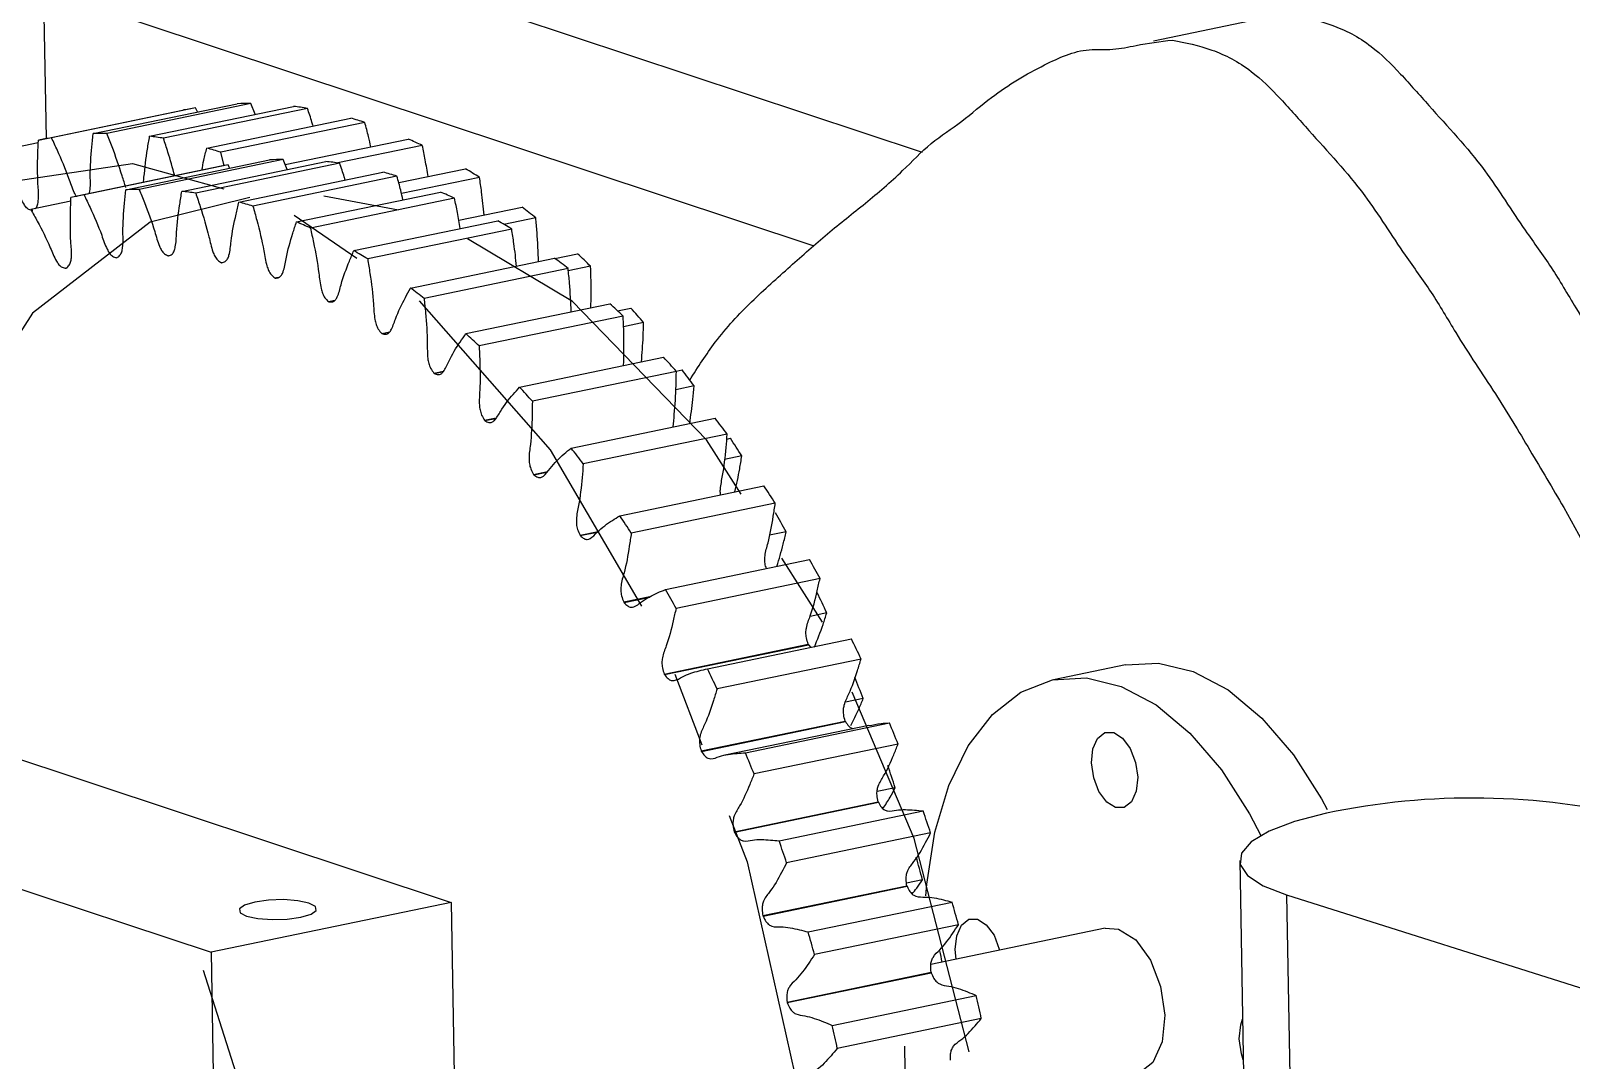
# Model space of a CAD drawing. Header units: millimetres. Extents: x 0 to 420, y 0 to 297.
# Drawn here: x 203.8 to 255.4, y 202.2 to 236.7 of the extents above; entities that cross this region are included whole.
import ezdxf

# ---------------------------------------------------------------- set-up
doc = ezdxf.new("R2010")
doc.units = ezdxf.units.MM
doc.linetypes.add('CENTERX2', pattern=[20.32, 12.7, -2.54, 2.54, -2.54])

msp = doc.modelspace()

# ---------------------------------------------------------------- linework, layer by layer
at = {"color": 7, "linetype": 'Continuous', "lineweight": 25}
for p, q in [((212.288, 239.739), (233.668, 232.644)), ((204.34, 233.101), (204.25, 238.07)), ((204.25, 238.07), (230.044, 229.51)), ((245.438, 237.193), (241.42, 236.358)), ((205.912, 233.266), (210.734, 234.267)), ((211.19, 234.274), (206.368, 233.273)), ((211.331, 233.912), (211.19, 234.274)), ((204.072, 233.045), (208.894, 234.046)), ((209.338, 234.129), (204.515, 233.127)), ((207.798, 233.178), (212.62, 234.179)), ((213.085, 234.111), (208.263, 233.11)), ((209.401, 233.99), (209.338, 234.129)), ((209.713, 232.783), (214.535, 233.784)), ((215.005, 233.642), (210.182, 232.64)), ((204.068, 232.954), (202.722, 232.675)), ((212.341, 232.23), (216.461, 233.085)), ((216.93, 232.869), (214.106, 232.283)), ((210.189, 232.172), (205.367, 231.171)), ((210.427, 232.219), (205.604, 231.217)), ((206.996, 231.383), (211.818, 232.385)), ((212.273, 232.401), (207.451, 231.399)), ((208.878, 231.332), (213.7, 232.334)), ((214.164, 232.274), (209.342, 231.273)), ((210.3, 232.193), (210.182, 232.64)), ((210.475, 232.115), (210.427, 232.219)), ((212.406, 232.065), (212.273, 232.401)), ((210.79, 230.973), (215.613, 231.975)), ((216.082, 231.841), (211.259, 230.839)), ((216.14, 231.624), (218.38, 232.089)), ((218.845, 231.802), (216.234, 231.26)), ((212.716, 230.31), (217.538, 231.311)), ((205.159, 231.007), (203.819, 230.729)), ((218.008, 231.104), (213.185, 230.103)), ((218.154, 230.365), (220.274, 230.805)), ((214.636, 229.348), (219.459, 230.35)), ((220.729, 230.449), (219.665, 230.228)), ((219.924, 230.071), (215.102, 229.07)), ((216.534, 228.097), (221.356, 229.099)), ((221.371, 229.088), (222.124, 229.244)), ((221.813, 228.751), (216.991, 227.75)), ((222.567, 228.824), (221.821, 228.669)), ((211.994, 228.434), (212.104, 228.457)), ((212.006, 228.429), (212.11, 228.451)), ((213.789, 227.642), (214.003, 227.686)), ((213.801, 227.636), (213.917, 227.66)), ((218.39, 226.569), (223.213, 227.571)), ((223.658, 227.157), (218.835, 226.156)), ((223.473, 227.331), (223.915, 227.423)), ((215.57, 226.577), (215.839, 226.633)), ((215.581, 226.569), (215.829, 226.62)), ((224.341, 226.941), (223.672, 226.802)), ((220.189, 224.777), (225.012, 225.779)), ((217.318, 225.249), (217.646, 225.317)), ((217.329, 225.239), (217.639, 225.303)), ((225.44, 225.304), (220.617, 224.303)), ((225.43, 225.315), (225.629, 225.357)), ((226.034, 224.818), (225.421, 224.691)), ((219.019, 223.669), (219.402, 223.749)), ((219.03, 223.658), (219.392, 223.733)), ((221.913, 222.739), (226.736, 223.741)), ((227.143, 223.208), (222.32, 222.207)), ((227.129, 223.04), (227.251, 223.065)), ((227.63, 222.475), (227.055, 222.355)), ((220.655, 221.854), (221.122, 221.951)), ((220.666, 221.841), (221.106, 221.932)), ((223.546, 220.474), (228.369, 221.475)), ((228.752, 220.89), (223.929, 219.889)), ((222.213, 219.819), (222.82, 219.945)), ((222.223, 219.805), (222.791, 219.923)), ((229.115, 219.934), (228.56, 219.818)), ((225.073, 218.001), (229.896, 219.003)), ((230.25, 218.371), (225.428, 217.37)), ((223.676, 217.584), (224.609, 217.777)), ((223.686, 217.568), (224.559, 217.75)), ((230.475, 217.218), (229.919, 217.103)), ((190.377, 216.655), (217.893, 207.525)), ((225.033, 215.169), (229.855, 216.171)), ((226.48, 215.346), (231.302, 216.347)), ((225.042, 215.153), (229.864, 216.154)), ((231.626, 215.675), (226.803, 214.674)), ((229.864, 216.154), (229.942, 216.065)), ((240.484, 215.483), (238.072, 214.982)), ((231.697, 214.353), (231.102, 214.23)), ((226.269, 212.598), (231.092, 213.599)), ((226.277, 212.581), (231.1, 213.582)), ((231.888, 213.454), (227.066, 212.453)), ((227.753, 212.532), (232.575, 213.534)), ((232.864, 212.826), (228.042, 211.825)), ((192.91, 211.479), (209.856, 205.856)), ((232.769, 211.366), (232.163, 211.24)), ((227.374, 209.894), (232.197, 210.895)), ((227.381, 209.876), (232.204, 210.877)), ((228.881, 209.586), (233.703, 210.587)), ((233.955, 209.852), (229.132, 208.851)), ((244.306, 208.926), (244.828, 179.945)), ((228.337, 207.082), (233.16, 208.084)), ((228.343, 207.063), (233.166, 208.065)), ((233.682, 208.284), (233.149, 208.174)), ((217.893, 207.525), (209.856, 205.856)), ((217.893, 207.525), (218.01, 201.063)), ((229.852, 206.535), (234.675, 207.537)), ((245.879, 207.776), (259.054, 203.616)), ((245.879, 207.776), (246.401, 178.795)), ((234.887, 206.78), (230.064, 205.779)), ((239.801, 206.66), (233.966, 205.448)), ((209.856, 205.856), (209.972, 199.394)), ((229.149, 204.189), (233.972, 205.19)), ((229.154, 204.17), (233.977, 205.171)), ((230.659, 203.408), (235.481, 204.41)), ((235.652, 203.639), (230.83, 202.638))]:
    msp.add_line(p, q, dxfattribs=at)
at = {"color": 7, "linetype": 'Continuous'}
for p, q in [((209.587, 205.258), (214.408, 190.189)), ((233.075, 202.71), (234.084, 146.664))]:
    msp.add_line(p, q, dxfattribs=at)
at = {"color": 7, "linetype": 'CENTERX2', "flags": 128}
for points in [[(198.532, 228.934), (202.621, 231.582), (207.229, 232.26), (212.066, 230.926), (216.829, 227.665), (221.217, 222.68), (224.955, 216.286), (227.808, 208.883), (229.597, 200.938), (230.21, 192.949), (229.607, 185.418), (227.828, 178.819), (224.983, 173.566), (221.252, 169.989), (216.868, 168.313), (212.108, 168.643), (207.27, 170.959), (202.659, 175.115), (198.564, 180.85), (195.242, 187.803), (192.902, 195.538), (191.692, 203.568), (191.687, 211.39), (192.887, 218.511), (195.217, 224.484), (198.532, 228.934)], [(198.658, 216.197), (197.712, 208.886), (197.978, 200.977), (199.44, 192.968), (202.004, 185.361), (205.511, 178.634), (209.74, 173.21), (214.425, 169.43), (219.272, 167.532), (223.976, 167.634), (228.242, 169.73), (231.801, 173.689), (234.431, 179.262), (235.965, 186.098), (236.308, 193.768), (235.437, 201.79), (233.408, 209.661), (230.348, 216.885), (226.449, 223.008), (221.957, 227.646), (217.153, 230.508), (212.34, 231.413), (207.819, 230.306), (203.875, 227.254), (200.756, 222.45), (198.658, 216.197)]]:
    msp.add_lwpolyline(points, dxfattribs=at)
at = {"color": 7, "linetype": 'Continuous', "lineweight": 25, "flags": 128}
for points in [[(220.655, 221.854), (220.657, 221.852), (220.658, 221.85), (220.659, 221.849), (220.66, 221.847), (220.662, 221.846), (220.663, 221.844), (220.664, 221.843), (220.666, 221.841)], [(222.213, 219.819), (222.214, 219.817), (222.215, 219.815), (222.216, 219.814), (222.218, 219.812), (222.219, 219.81), (222.22, 219.808), (222.221, 219.806), (222.223, 219.805)], [(223.676, 217.584), (223.678, 217.582), (223.679, 217.58), (223.68, 217.578), (223.681, 217.576), (223.682, 217.574), (223.684, 217.572), (223.685, 217.57), (223.686, 217.568)], [(229.855, 216.171), (229.856, 216.169), (229.858, 216.167), (229.859, 216.165), (229.86, 216.162), (229.861, 216.16), (229.862, 216.158), (229.863, 216.156), (229.864, 216.154)], [(225.033, 215.169), (225.034, 215.167), (225.035, 215.165), (225.036, 215.163), (225.037, 215.161), (225.038, 215.159), (225.039, 215.157), (225.04, 215.155), (225.042, 215.153)], [(240.484, 215.483), (241.582, 215.541), (242.751, 215.259), (243.919, 214.638), (245.049, 213.698), (246.103, 212.469), (247.049, 210.991), (247.237, 210.641)], [(233.798, 207.744), (233.828, 208.134), (234.094, 209.877), (234.56, 211.437), (235.211, 212.765), (236.026, 213.819), (236.979, 214.563), (238.038, 214.975), (239.171, 215.041), (240.34, 214.759), (241.508, 214.137), (242.637, 213.197), (243.692, 211.968), (244.638, 210.49), (245.014, 209.768)], [(231.092, 213.599), (231.093, 213.597), (231.094, 213.595), (231.095, 213.593), (231.096, 213.591), (231.097, 213.588), (231.098, 213.586), (231.099, 213.584), (231.1, 213.582)], [(239.345, 212.2), (239.392, 212.663), (239.549, 213.019), (239.793, 213.213), (240.087, 213.216), (240.385, 213.027), (240.642, 212.675), (240.82, 212.214), (240.891, 211.714), (240.844, 211.251), (240.686, 210.895), (240.442, 210.701), (240.149, 210.698), (239.851, 210.887), (239.593, 211.239), (239.416, 211.7), (239.345, 212.2)], [(226.269, 212.598), (226.27, 212.596), (226.271, 212.594), (226.272, 212.591), (226.273, 212.589), (226.274, 212.587), (226.275, 212.585), (226.276, 212.583), (226.277, 212.581)], [(232.197, 210.895), (232.198, 210.893), (232.198, 210.891), (232.199, 210.888), (232.2, 210.886), (232.201, 210.884), (232.202, 210.882), (232.203, 210.879), (232.204, 210.877)], [(247.209, 210.512), (246.141, 210.234), (245.291, 209.91), (244.691, 209.554), (244.365, 209.179), (244.325, 208.799), (244.572, 208.429), (245.097, 208.084), (245.879, 207.776)], [(227.374, 209.894), (227.375, 209.892), (227.376, 209.889), (227.377, 209.887), (227.378, 209.885), (227.378, 209.882), (227.379, 209.88), (227.38, 209.878), (227.381, 209.876)], [(233.16, 208.084), (233.16, 208.081), (233.161, 208.079), (233.162, 208.076), (233.163, 208.074), (233.163, 208.072), (233.164, 208.069), (233.165, 208.067), (233.166, 208.065)], [(213.135, 207.5), (212.76, 207.581), (212.283, 207.618), (211.776, 207.603), (211.317, 207.539), (210.976, 207.437), (210.805, 207.311), (210.829, 207.181), (211.046, 207.066), (211.421, 206.984), (211.898, 206.948), (212.405, 206.963), (212.864, 207.026), (213.205, 207.129), (213.376, 207.255), (213.352, 207.385), (213.135, 207.5)], [(228.337, 207.082), (228.338, 207.08), (228.339, 207.077), (228.339, 207.075), (228.34, 207.073), (228.341, 207.07), (228.342, 207.068), (228.342, 207.066), (228.343, 207.063)], [(234.813, 205.624), (234.78, 205.949), (234.827, 206.412), (234.985, 206.767), (235.229, 206.961), (235.522, 206.964), (235.82, 206.776), (236.078, 206.424), (236.255, 205.963), (236.265, 205.925)], [(239.801, 206.66), (240.249, 206.632), (240.822, 206.269), (241.318, 205.593), (241.659, 204.707), (241.795, 203.745), (241.705, 202.854), (241.402, 202.17), (240.933, 201.797), (240.817, 201.764)], [(233.972, 205.19), (233.972, 205.188), (233.973, 205.186), (233.974, 205.183), (233.974, 205.181), (233.975, 205.178), (233.975, 205.176), (233.976, 205.173), (233.977, 205.171)], [(229.149, 204.189), (229.15, 204.187), (229.15, 204.184), (229.151, 204.182), (229.152, 204.179), (229.152, 204.177), (229.153, 204.175), (229.153, 204.172), (229.154, 204.17)], [(244.292, 202.961), (244.339, 203.424), (244.402, 203.612)], [(244.426, 202.257), (244.363, 202.461), (244.292, 202.961)]]:
    msp.add_lwpolyline(points, dxfattribs=at)
at = {"color": 7, "linetype": 'Continuous', "lineweight": 25}
for centre, radius, start, end in [((211.138, 222.945), 11.329, 89.7331, 92.0412), ((211.107, 223.341), 10.931, 99.3158, 101.6795), ((211.061, 221.91), 12.368, 80.5792, 82.7562), ((210.682, 220.262), 14.061, 72.0945, 74.093), ((206.315, 221.944), 11.329, 89.7331, 92.0412), ((206.285, 222.34), 10.931, 99.3158, 101.6795), ((206.238, 220.909), 12.368, 80.5792, 82.7562), ((205.859, 219.261), 14.061, 72.0945, 74.093), ((209.837, 218.066), 16.415, 64.3958, 66.1983), ((212.411, 221.474), 10.927, 100.4614, 101.7308), ((212.44, 221.153), 11.249, 90.8491, 93.1682), ((212.387, 220.193), 12.211, 81.6297, 83.8252), ((212.053, 218.615), 13.826, 73.0574, 75.0785), ((208.409, 215.425), 19.419, 57.4945, 59.106), ((207.588, 220.473), 10.926, 100.4614, 102.8259), ((207.618, 220.152), 11.249, 90.8491, 93.1682), ((207.564, 219.192), 12.211, 81.6297, 83.8252), ((211.27, 216.479), 16.102, 65.2635, 67.0893), ((207.23, 217.613), 13.826, 73.0574, 75.0785), ((206.342, 212.469), 23.028, 51.334, 52.7724), ((206.447, 215.478), 16.102, 65.2635, 67.0893), ((209.915, 213.884), 19.031, 58.2699, 59.9032), ((207.908, 218.913), 10.268, 96.7708, 96.8347), ((207.92, 218.316), 10.866, 87.2737, 87.3352), ((205.093, 212.883), 19.031, 58.2699, 59.9032), ((207.924, 210.957), 22.573, 52.0262, 53.4839), ((203.642, 209.345), 27.159, 45.825, 47.1136), ((207.915, 218.92), 10.263, 106.4534, 106.5173), ((207.761, 217.127), 12.067, 78.2792, 78.3366), ((207.257, 215.385), 13.882, 69.9957, 70.0479), ((203.102, 209.956), 22.573, 52.0262, 53.4839), ((206.271, 213.166), 16.312, 62.5092, 62.5561), ((205.296, 207.846), 26.647, 46.4454, 47.7504), ((200.383, 206.21), 31.682, 40.8689, 42.0317), ((204.715, 210.574), 19.337, 55.8097, 55.8516), ((200.474, 206.844), 26.647, 46.4454, 47.7504), ((202.097, 204.704), 31.132, 41.429, 42.6054), ((202.557, 207.74), 22.901, 49.8295, 49.8669), ((196.699, 203.214), 36.432, 36.3708, 37.4302), ((197.275, 203.703), 31.132, 41.429, 42.6054), ((199.828, 204.805), 26.91, 44.4748, 44.5084), ((198.455, 201.684), 35.865, 36.8814, 37.9519), ((192.777, 200.488), 41.208, 32.2452, 33.221), ((193.633, 200.682), 35.865, 36.8814, 37.9519), ((194.551, 198.92), 40.65, 32.7159, 33.7006), ((189.728, 197.919), 40.65, 32.7159, 33.7006), ((188.84, 198.141), 45.793, 28.4173, 29.3269), ((190.603, 196.524), 45.269, 28.8564, 29.7729), ((185.78, 195.523), 45.269, 28.8564, 29.7729), ((185.13, 196.244), 49.961, 24.8224, 25.6806), ((186.853, 194.571), 49.497, 25.237, 26.1006), ((182.031, 193.57), 49.497, 25.237, 26.1006), ((181.889, 194.83), 53.497, 21.404, 22.224), ((183.545, 193.1), 53.119, 21.8004, 22.6243), ((178.722, 192.098), 53.119, 21.8004, 22.6243), ((179.34, 193.89), 56.215, 18.1125, 18.9059), ((252.103, 187.198), 23.822, 76.3359, 101.8547), ((180.903, 192.105), 55.941, 18.4964, 19.2923), ((176.081, 191.104), 55.941, 18.4964, 19.2923), ((177.667, 193.377), 57.965, 14.90297, 15.68029), ((179.118, 191.545), 57.812, 15.27938, 16.05806), ((174.296, 190.544), 57.812, 15.27938, 16.05806), ((177.011, 193.211), 58.642, 12.12315, 12.50497), ((178.329, 191.342), 58.627, 12.10746, 12.8789), ((173.507, 190.341), 58.627, 12.10746, 12.8789)]:
    msp.add_arc(centre, radius, start, end, dxfattribs=at)
for points, knots in [([(246.073, 237.233), (246.512, 237.144), (247.39, 236.967), (248.632, 236.335), (249.701, 235.278), (250.95, 233.84), (252.426, 232.29), (253.686, 230.237), (254.756, 228.81), (255.498, 227.522), (256.218, 226.398), (257.071, 225.133), (258.041, 223.497), (259.497, 221.083), (260.982, 218.192), (262.396, 214.929), (263.435, 211.901), (264.042, 209.644), (264.234, 208.38), (264.27, 208.144)], [0, 0, 0, 0, 0.0552273, 0.1104703, 0.153852, 0.197311, 0.2840962, 0.3523934, 0.3958536, 0.4393155, 0.4734578, 0.5075958, 0.5685868, 0.6295457, 0.7401319, 0.8270302, 0.9046054, 0.9821514, 1, 1, 1, 1]), ([(225.887, 225.013), (226.165, 225.448), (226.795, 226.438), (227.949, 227.664), (229.234, 228.8), (230.495, 229.929), (231.775, 230.929), (232.941, 231.916), (233.953, 232.987), (235.007, 233.648), (236.208, 234.705), (237.628, 235.525), (238.986, 236.143), (240.065, 236.05), (240.978, 236.261), (241.646, 236.346), (242.054, 236.399)], [0, 0, 0, 0, 0.066106, 0.150366, 0.234605, 0.314659, 0.394718, 0.474633, 0.53746, 0.600383, 0.663259, 0.768959, 0.851795, 0.89334, 0.934846, 1, 1, 1, 1]), ([(242.054, 236.399), (242.493, 236.31), (243.371, 236.133), (244.613, 235.5), (245.682, 234.444), (246.931, 233.005), (248.407, 231.455), (249.668, 229.402), (250.737, 227.976), (251.479, 226.688), (252.2, 225.563), (253.052, 224.298), (254.022, 222.663), (255.478, 220.248), (256.969, 217.359), (258.363, 214.091), (259.267, 211.623), (259.611, 210.164), (259.716, 209.719)], [0, 0, 0, 0, 0.058841, 0.1177, 0.16392, 0.210223, 0.302688, 0.375455, 0.421759, 0.468065, 0.504442, 0.540814, 0.605796, 0.670744, 0.788567, 0.881152, 0.963804, 1, 1, 1, 1]), ([(213.271, 233.522), (213.259, 233.564), (213.203, 233.764), (213.137, 233.958), (213.085, 234.111)], [0, 0, 0, 0, 0.213452, 1, 1, 1, 1]), ([(205.777, 231.256), (205.784, 231.285), (205.824, 231.459), (205.793, 232.018), (205.849, 232.647), (205.897, 233.116), (205.912, 233.266)], [0, 0, 0, 0, 0.048201, 0.288532, 0.772749, 1, 1, 1, 1]), ([(207.003, 231.458), (206.961, 231.59), (206.815, 232.051), (206.609, 232.661), (206.426, 233.125), (206.368, 233.273)], [0, 0, 0, 0, 0.214206, 0.749009, 1, 1, 1, 1]), ([(215.206, 232.825), (215.181, 232.939), (215.122, 233.214), (215.048, 233.484), (215.005, 233.642)], [0, 0, 0, 0, 0.417155, 1, 1, 1, 1]), ([(203.889, 230.688), (203.845, 230.695), (203.766, 230.707), (203.654, 230.801), (203.512, 231.017), (203.31, 231.552), (203.019, 232.124), (202.794, 232.541), (202.722, 232.675)], [0, 0, 0, 0, 0.083757, 0.152386, 0.216575, 0.414392, 0.81295, 1, 1, 1, 1]), ([(203.968, 230.76), (203.979, 230.769), (204.018, 230.804), (204.057, 230.913), (204.09, 231.174), (204.037, 231.752), (204.047, 232.406), (204.066, 232.89), (204.072, 233.045)], [0, 0, 0, 0, 0.027606, 0.100441, 0.168564, 0.378503, 0.801487, 1, 1, 1, 1]), ([(205.362, 231.152), (205.359, 231.155), (205.325, 231.189), (205.224, 231.395), (205.045, 231.93), (204.785, 232.544), (204.58, 232.986), (204.515, 233.127)], [0, 0, 0, 0, 0.006785, 0.082, 0.313797, 0.780819, 1, 1, 1, 1]), ([(207.594, 231.633), (207.599, 231.69), (207.634, 232.068), (207.695, 232.589), (207.773, 233.035), (207.798, 233.178)], [0, 0, 0, 0, 0.108358, 0.7152, 1, 1, 1, 1]), ([(208.638, 231.85), (208.566, 232.118), (208.451, 232.543), (208.314, 232.956), (208.263, 233.11)], [0, 0, 0, 0, 0.629088, 1, 1, 1, 1]), ([(209.548, 232.039), (209.569, 232.153), (209.616, 232.408), (209.678, 232.649), (209.713, 232.783)], [0, 0, 0, 0, 0.444699, 1, 1, 1, 1]), ([(217.122, 231.828), (217.093, 232.015), (217.038, 232.363), (216.965, 232.709), (216.93, 232.869)], [0, 0, 0, 0, 0.536542, 1, 1, 1, 1]), ([(214.346, 231.712), (214.337, 231.746), (214.282, 231.937), (214.217, 232.122), (214.164, 232.274)], [0, 0, 0, 0, 0.179197, 1, 1, 1, 1]), ([(216.282, 231.051), (216.259, 231.157), (216.199, 231.423), (216.126, 231.684), (216.082, 231.841)], [0, 0, 0, 0, 0.398856, 1, 1, 1, 1]), ([(219.001, 230.54), (218.976, 230.799), (218.935, 231.22), (218.87, 231.64), (218.845, 231.802)], [0, 0, 0, 0, 0.616217, 1, 1, 1, 1]), ([(205.008, 228.763), (205.043, 228.792), (205.107, 228.846), (205.164, 228.987), (205.194, 229.253), (205.137, 229.828), (205.143, 230.485), (205.158, 230.971), (205.163, 231.126)], [0, 0, 0, 0, 0.083757, 0.152386, 0.216575, 0.414392, 0.81295, 1, 1, 1, 1]), ([(205.604, 231.217), (205.67, 231.077), (205.877, 230.637), (206.143, 230.036), (206.32, 229.485), (206.453, 229.253), (206.562, 229.146), (206.642, 229.122), (206.686, 229.108)], [0, 0, 0, 0, 0.18705, 0.585608, 0.783425, 0.847614, 0.916243, 1, 1, 1, 1]), ([(206.697, 229.11), (206.734, 229.133), (206.803, 229.174), (206.87, 229.302), (206.916, 229.556), (206.893, 230.125), (206.937, 230.763), (206.982, 231.233), (206.996, 231.383)], [0, 0, 0, 0, 0.083757, 0.152386, 0.216575, 0.414392, 0.81295, 1, 1, 1, 1]), ([(207.451, 231.399), (207.51, 231.252), (207.694, 230.79), (207.929, 230.161), (208.076, 229.596), (208.197, 229.349), (208.302, 229.227), (208.382, 229.19), (208.426, 229.17)], [0, 0, 0, 0, 0.1870497, 0.5856084, 0.7834248, 0.8476138, 0.9162426, 1, 1, 1, 1]), ([(208.437, 229.17), (208.477, 229.186), (208.549, 229.215), (208.624, 229.329), (208.687, 229.568), (208.697, 230.125), (208.781, 230.738), (208.854, 231.188), (208.878, 231.332)], [0, 0, 0, 0, 0.083757, 0.152386, 0.216575, 0.414392, 0.81295, 1, 1, 1, 1]), ([(209.342, 231.273), (209.393, 231.12), (209.553, 230.64), (209.754, 229.99), (209.87, 229.417), (209.979, 229.156), (210.078, 229.02), (210.157, 228.972), (210.201, 228.945)], [0, 0, 0, 0, 0.1870497, 0.5856084, 0.7834248, 0.8476138, 0.9162426, 1, 1, 1, 1]), ([(203.819, 230.729), (203.892, 230.596), (204.119, 230.182), (204.414, 229.614), (204.619, 229.082), (204.762, 228.868), (204.874, 228.777), (204.953, 228.766), (204.997, 228.759)], [0, 0, 0, 0, 0.18705, 0.585608, 0.783425, 0.847614, 0.916243, 1, 1, 1, 1]), ([(210.212, 228.942), (210.254, 228.952), (210.329, 228.968), (210.413, 229.066), (210.49, 229.288), (210.534, 229.829), (210.656, 230.412), (210.758, 230.837), (210.79, 230.973)], [0, 0, 0, 0, 0.083757, 0.152386, 0.216575, 0.414392, 0.81295, 1, 1, 1, 1]), ([(211.259, 230.839), (211.302, 230.682), (211.436, 230.189), (211.602, 229.524), (211.686, 228.947), (211.781, 228.675), (211.874, 228.527), (211.951, 228.467), (211.994, 228.434)], [0, 0, 0, 0, 0.18705, 0.585608, 0.783425, 0.847614, 0.916243, 1, 1, 1, 1]), ([(218.202, 230.089), (218.173, 230.267), (218.117, 230.607), (218.043, 230.944), (218.008, 231.104)], [0, 0, 0, 0, 0.525012, 1, 1, 1, 1]), ([(212.006, 228.429), (212.049, 228.432), (212.126, 228.435), (212.217, 228.517), (212.309, 228.72), (212.387, 229.239), (212.546, 229.786), (212.675, 230.183), (212.716, 230.31)], [0, 0, 0, 0, 0.083757, 0.152386, 0.216575, 0.414392, 0.81295, 1, 1, 1, 1]), ([(213.185, 230.103), (213.219, 229.942), (213.326, 229.441), (213.456, 228.767), (213.506, 228.192), (213.587, 227.912), (213.672, 227.753), (213.748, 227.681), (213.789, 227.642)], [0, 0, 0, 0, 0.18705, 0.585608, 0.783425, 0.847614, 0.916243, 1, 1, 1, 1]), ([(220.825, 228.975), (220.812, 229.304), (220.793, 229.794), (220.745, 230.288), (220.729, 230.449)], [0, 0, 0, 0, 0.6740933, 1, 1, 1, 1]), ([(220.088, 228.821), (220.061, 229.077), (220.017, 229.493), (219.95, 229.91), (219.924, 230.071)], [0, 0, 0, 0, 0.612465, 1, 1, 1, 1]), ([(213.801, 227.636), (213.845, 227.631), (213.924, 227.622), (214.021, 227.686), (214.127, 227.869), (214.237, 228.361), (214.432, 228.866), (214.587, 229.232), (214.636, 229.348)], [0, 0, 0, 0, 0.083757, 0.152386, 0.216575, 0.414392, 0.81295, 1, 1, 1, 1]), ([(215.102, 229.07), (215.127, 228.908), (215.206, 228.403), (215.297, 227.726), (215.314, 227.158), (215.38, 226.873), (215.457, 226.704), (215.53, 226.622), (215.57, 226.577)], [0, 0, 0, 0, 0.1870497, 0.5856084, 0.7834248, 0.8476138, 0.9162426, 1, 1, 1, 1]), ([(221.918, 227.302), (221.903, 227.623), (221.88, 228.104), (221.83, 228.59), (221.813, 228.751)], [0, 0, 0, 0, 0.668061, 1, 1, 1, 1]), ([(222.577, 227.438), (222.583, 227.74), (222.592, 228.197), (222.573, 228.664), (222.567, 228.824)], [0, 0, 0, 0, 0.658797, 1, 1, 1, 1]), ([(215.581, 226.569), (215.625, 226.557), (215.705, 226.535), (215.808, 226.582), (215.927, 226.742), (216.068, 227.202), (216.297, 227.662), (216.476, 227.992), (216.534, 228.097)], [0, 0, 0, 0, 0.083757, 0.152386, 0.216575, 0.414392, 0.81295, 1, 1, 1, 1]), ([(216.991, 227.75), (217.007, 227.589), (217.057, 227.084), (217.11, 226.411), (217.093, 225.856), (217.142, 225.568), (217.211, 225.391), (217.28, 225.299), (217.318, 225.249)], [0, 0, 0, 0, 0.18705, 0.585608, 0.783425, 0.847614, 0.916243, 1, 1, 1, 1]), ([(223.673, 225.501), (223.674, 225.559), (223.685, 225.948), (223.687, 226.498), (223.665, 226.998), (223.658, 227.157)], [0, 0, 0, 0, 0.106141, 0.714492, 1, 1, 1, 1]), ([(217.329, 225.239), (217.373, 225.22), (217.454, 225.186), (217.561, 225.214), (217.692, 225.35), (217.863, 225.775), (218.123, 226.185), (218.326, 226.476), (218.39, 226.569)], [0, 0, 0, 0, 0.083757, 0.152386, 0.216575, 0.414392, 0.81295, 1, 1, 1, 1]), ([(224.27, 225.625), (224.293, 225.906), (224.329, 226.339), (224.338, 226.785), (224.341, 226.941)], [0, 0, 0, 0, 0.650153, 1, 1, 1, 1]), ([(218.835, 226.156), (218.842, 225.997), (218.863, 225.498), (218.876, 224.834), (218.826, 224.297), (218.859, 224.008), (218.918, 223.825), (218.983, 223.724), (219.019, 223.669)], [0, 0, 0, 0, 0.18705, 0.585608, 0.783425, 0.847614, 0.916243, 1, 1, 1, 1]), ([(225.335, 223.45), (225.347, 223.586), (225.388, 224.042), (225.43, 224.658), (225.437, 225.148), (225.44, 225.304)], [0, 0, 0, 0, 0.224016, 0.752142, 1, 1, 1, 1]), ([(219.03, 223.658), (219.073, 223.632), (219.153, 223.586), (219.264, 223.596), (219.405, 223.707), (219.605, 224.092), (219.894, 224.448), (220.118, 224.698), (220.189, 224.777)], [0, 0, 0, 0, 0.083757, 0.152386, 0.216575, 0.414392, 0.81295, 1, 1, 1, 1]), ([(225.885, 223.564), (225.925, 223.829), (225.986, 224.239), (226.021, 224.667), (226.034, 224.818)], [0, 0, 0, 0, 0.646093, 1, 1, 1, 1]), ([(220.617, 224.303), (220.614, 224.146), (220.606, 223.658), (220.58, 223.01), (220.497, 222.496), (220.513, 222.21), (220.562, 222.022), (220.622, 221.913), (220.655, 221.854)], [0, 0, 0, 0, 0.1870497, 0.5856084, 0.7834248, 0.8476138, 0.9162426, 1, 1, 1, 1]), ([(226.921, 221.174), (226.92, 221.18), (226.907, 221.242), (226.919, 221.472), (227.022, 221.957), (227.094, 222.583), (227.131, 223.057), (227.143, 223.208)], [0, 0, 0, 0, 0.008397, 0.08349, 0.314911, 0.781175, 1, 1, 1, 1]), ([(220.666, 221.841), (220.709, 221.809), (220.787, 221.751), (220.901, 221.742), (221.051, 221.827), (221.277, 222.168), (221.593, 222.467), (221.836, 222.673), (221.913, 222.739)], [0, 0, 0, 0, 0.083757, 0.152386, 0.216575, 0.414392, 0.81295, 1, 1, 1, 1]), ([(227.403, 221.274), (227.459, 221.527), (227.546, 221.918), (227.608, 222.33), (227.63, 222.475)], [0, 0, 0, 0, 0.647723, 1, 1, 1, 1]), ([(222.32, 222.207), (222.308, 222.056), (222.27, 221.582), (222.205, 220.956), (222.09, 220.469), (222.089, 220.189), (222.128, 219.997), (222.183, 219.882), (222.213, 219.819)], [0, 0, 0, 0, 0.18705, 0.585608, 0.783425, 0.847614, 0.916243, 1, 1, 1, 1]), ([(228.457, 218.704), (228.447, 218.732), (228.415, 218.815), (228.396, 218.965), (228.412, 219.238), (228.56, 219.693), (228.663, 220.29), (228.73, 220.745), (228.752, 220.89)], [0, 0, 0, 0, 0.036714, 0.108867, 0.176351, 0.384324, 0.803346, 1, 1, 1, 1]), ([(222.223, 219.805), (222.265, 219.766), (222.341, 219.697), (222.456, 219.67), (222.614, 219.728), (222.865, 220.023), (223.204, 220.261), (223.464, 220.422), (223.546, 220.474)], [0, 0, 0, 0, 0.083757, 0.152386, 0.216575, 0.414392, 0.81295, 1, 1, 1, 1]), ([(223.929, 219.889), (223.908, 219.744), (223.841, 219.289), (223.737, 218.691), (223.59, 218.237), (223.573, 217.964), (223.601, 217.771), (223.65, 217.65), (223.676, 217.584)], [0, 0, 0, 0, 0.18705, 0.585608, 0.783425, 0.847614, 0.916243, 1, 1, 1, 1]), ([(228.804, 218.776), (228.879, 219.022), (228.994, 219.396), (229.084, 219.796), (229.115, 219.934)], [0, 0, 0, 0, 0.656134, 1, 1, 1, 1]), ([(229.855, 216.171), (229.832, 216.24), (229.79, 216.366), (229.773, 216.557), (229.807, 216.82), (229.983, 217.238), (230.125, 217.802), (230.22, 218.234), (230.25, 218.371)], [0, 0, 0, 0, 0.083757, 0.152386, 0.216575, 0.414392, 0.81295, 1, 1, 1, 1]), ([(223.686, 217.568), (223.726, 217.524), (223.799, 217.444), (223.915, 217.399), (224.08, 217.429), (224.353, 217.675), (224.712, 217.851), (224.986, 217.965), (225.073, 218.001)], [0, 0, 0, 0, 0.083757, 0.152386, 0.216575, 0.414392, 0.81295, 1, 1, 1, 1]), ([(225.428, 217.37), (225.397, 217.232), (225.302, 216.801), (225.16, 216.236), (224.984, 215.819), (224.95, 215.556), (224.967, 215.364), (225.01, 215.238), (225.033, 215.169)], [0, 0, 0, 0, 0.18705, 0.585608, 0.783425, 0.847614, 0.916243, 1, 1, 1, 1]), ([(230.061, 216.07), (230.162, 216.32), (230.312, 216.69), (230.435, 217.089), (230.475, 217.218)], [0, 0, 0, 0, 0.678445, 1, 1, 1, 1]), ([(231.092, 213.599), (231.072, 213.67), (231.037, 213.8), (231.031, 213.989), (231.081, 214.239), (231.285, 214.616), (231.463, 215.142), (231.586, 215.546), (231.626, 215.675)], [0, 0, 0, 0, 0.083757, 0.152386, 0.216575, 0.414392, 0.81295, 1, 1, 1, 1]), ([(225.042, 215.153), (225.08, 215.103), (225.15, 215.013), (225.265, 214.95), (225.434, 214.953), (225.727, 215.147), (226.103, 215.259), (226.389, 215.325), (226.48, 215.346)], [0, 0, 0, 0, 0.083757, 0.152386, 0.216575, 0.414392, 0.81295, 1, 1, 1, 1]), ([(226.803, 214.674), (226.764, 214.545), (226.641, 214.141), (226.463, 213.615), (226.258, 213.238), (226.208, 212.988), (226.214, 212.798), (226.25, 212.669), (226.269, 212.598)], [0, 0, 0, 0, 0.18705, 0.585608, 0.783425, 0.847614, 0.916243, 1, 1, 1, 1]), ([(231.278, 213.451), (231.371, 213.63), (231.521, 213.918), (231.649, 214.234), (231.697, 214.353)], [0, 0, 0, 0, 0.624998, 1, 1, 1, 1]), ([(231.1, 213.582), (231.136, 213.528), (231.201, 213.43), (231.3, 213.355), (231.353, 213.349), (231.37, 213.346)], [0, 0, 0, 0, 0.448883, 0.816687, 1, 1, 1, 1]), ([(231.891, 213.444), (232.024, 213.472), (232.249, 213.52), (232.481, 213.53), (232.575, 213.534)], [0, 0, 0, 0, 0.593229, 1, 1, 1, 1]), ([(226.277, 212.581), (226.313, 212.526), (226.379, 212.427), (226.493, 212.347), (226.665, 212.321), (226.974, 212.462), (227.364, 212.509), (227.659, 212.527), (227.753, 212.532)], [0, 0, 0, 0, 0.083757, 0.152386, 0.216575, 0.414392, 0.81295, 1, 1, 1, 1]), ([(232.197, 210.895), (232.181, 210.968), (232.153, 211.099), (232.158, 211.284), (232.224, 211.519), (232.455, 211.853), (232.667, 212.335), (232.817, 212.707), (232.864, 212.826)], [0, 0, 0, 0, 0.083757, 0.152386, 0.216575, 0.414392, 0.81295, 1, 1, 1, 1]), ([(228.042, 211.825), (227.994, 211.706), (227.845, 211.333), (227.632, 210.851), (227.401, 210.518), (227.335, 210.283), (227.33, 210.098), (227.359, 209.966), (227.374, 209.894)], [0, 0, 0, 0, 0.18705, 0.585608, 0.783425, 0.847614, 0.916243, 1, 1, 1, 1]), ([(232.359, 210.668), (232.441, 210.792), (232.585, 211.011), (232.713, 211.258), (232.769, 211.366)], [0, 0, 0, 0, 0.563072, 1, 1, 1, 1]), ([(232.204, 210.877), (232.237, 210.818), (232.298, 210.711), (232.409, 210.614), (232.583, 210.561), (232.906, 210.647), (233.306, 210.629), (233.607, 210.598), (233.703, 210.587)], [0, 0, 0, 0, 0.083757, 0.152386, 0.216575, 0.414392, 0.81295, 1, 1, 1, 1]), ([(227.381, 209.876), (227.415, 209.817), (227.475, 209.71), (227.586, 209.613), (227.76, 209.56), (228.084, 209.646), (228.484, 209.628), (228.785, 209.596), (228.881, 209.586)], [0, 0, 0, 0, 0.083757, 0.152386, 0.216575, 0.414392, 0.81295, 1, 1, 1, 1]), ([(233.16, 208.084), (233.148, 208.156), (233.127, 208.289), (233.143, 208.468), (233.225, 208.686), (233.479, 208.972), (233.725, 209.406), (233.899, 209.744), (233.955, 209.852)], [0, 0, 0, 0, 0.083757, 0.152386, 0.216575, 0.414392, 0.81295, 1, 1, 1, 1]), ([(229.132, 208.851), (229.077, 208.743), (228.902, 208.405), (228.657, 207.971), (228.402, 207.684), (228.321, 207.467), (228.304, 207.288), (228.326, 207.155), (228.337, 207.082)], [0, 0, 0, 0, 0.18705, 0.585608, 0.783425, 0.847614, 0.916243, 1, 1, 1, 1]), ([(233.166, 208.065), (233.196, 208.002), (233.252, 207.888), (233.359, 207.775), (233.533, 207.695), (233.867, 207.726), (234.273, 207.642), (234.578, 207.562), (234.675, 207.537)], [0, 0, 0, 0, 0.083757, 0.152386, 0.216575, 0.414392, 0.81295, 1, 1, 1, 1]), ([(233.335, 207.811), (233.387, 207.874), (233.509, 208.02), (233.619, 208.188), (233.682, 208.284)], [0, 0, 0, 0, 0.427591, 1, 1, 1, 1]), ([(228.343, 207.063), (228.374, 207), (228.429, 206.886), (228.536, 206.774), (228.71, 206.694), (229.045, 206.724), (229.451, 206.641), (229.755, 206.561), (229.852, 206.535)], [0, 0, 0, 0, 0.083757, 0.152386, 0.216575, 0.414392, 0.81295, 1, 1, 1, 1]), ([(233.972, 205.19), (233.964, 205.263), (233.951, 205.396), (233.978, 205.567), (234.074, 205.766), (234.35, 206.003), (234.626, 206.384), (234.824, 206.684), (234.887, 206.78)], [0, 0, 0, 0, 0.083757, 0.152386, 0.216575, 0.414392, 0.81295, 1, 1, 1, 1]), ([(230.064, 205.779), (230.001, 205.683), (229.804, 205.383), (229.528, 205.001), (229.251, 204.764), (229.156, 204.566), (229.128, 204.394), (229.142, 204.262), (229.149, 204.189)], [0, 0, 0, 0, 0.18705, 0.585608, 0.783425, 0.847614, 0.916243, 1, 1, 1, 1]), ([(233.977, 205.171), (234.004, 205.105), (234.054, 204.985), (234.156, 204.858), (234.328, 204.751), (234.67, 204.726), (235.079, 204.578), (235.384, 204.45), (235.481, 204.41)], [0, 0, 0, 0, 0.083757, 0.152386, 0.216575, 0.414392, 0.81295, 1, 1, 1, 1]), ([(229.154, 204.17), (229.181, 204.104), (229.231, 203.984), (229.334, 203.856), (229.506, 203.75), (229.848, 203.725), (230.256, 203.577), (230.561, 203.449), (230.659, 203.408)], [0, 0, 0, 0, 0.083757, 0.152386, 0.216575, 0.414392, 0.81295, 1, 1, 1, 1]), ([(234.625, 202.243), (234.622, 202.315), (234.616, 202.446), (234.654, 202.609), (234.764, 202.786), (235.059, 202.971), (235.363, 203.297), (235.582, 203.556), (235.652, 203.639)], [0, 0, 0, 0, 0.083757, 0.152386, 0.216575, 0.414392, 0.81295, 1, 1, 1, 1]), ([(230.83, 202.638), (230.76, 202.555), (230.54, 202.295), (230.237, 201.969), (229.941, 201.784), (229.832, 201.607), (229.794, 201.445), (229.8, 201.314), (229.803, 201.242)], [0, 0, 0, 0, 0.18705, 0.585608, 0.783425, 0.847614, 0.916243, 1, 1, 1, 1])]:
    msp.add_open_spline(points, degree=3, knots=knots, dxfattribs=at)

doc.saveas('drawing.dxf')
